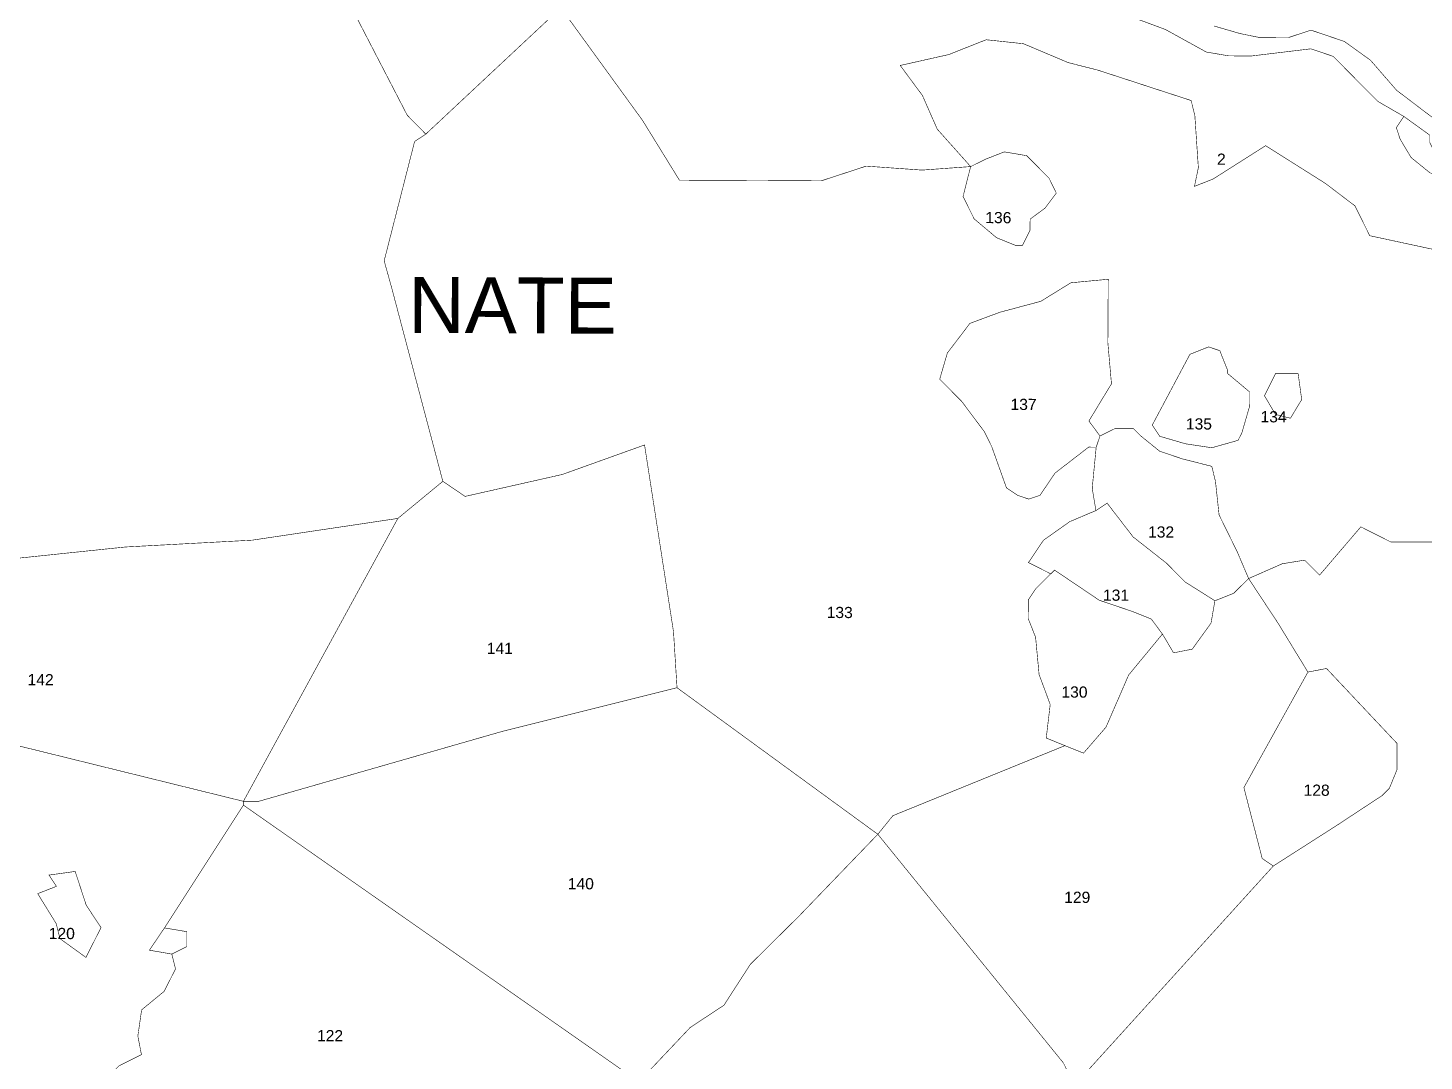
# Model space of a CAD drawing. Header units: metres. Extents: x 318080 to 326887, y 1838772 to 1852662.
# Drawn here: x 323235 to 324744, y 1840948 to 1842065 of the extents above; entities that cross this region are included whole.
import ezdxf

# ---------------------------------------------------------------- set-up
doc = ezdxf.new("R2010")
doc.units = ezdxf.units.M
doc.header["$MEASUREMENT"] = 0
for name, color, linetype in [('SURVEY NO.', 7, 'Continuous'), ('SURVEY PLOT BOUNDARY', 35, 'Continuous'), ('VILLAGE NAME', 3, 'Continuous')]:
    doc.layers.add(name, color=color, linetype=linetype)
doc.styles.add('PDF Arial', font='arial.ttf')
doc.styles.get("Standard").update_dxf_attribs({"font": 'arial.ttf'})

# ---------------------------------------------------------------- blocks, each defined once
blk = doc.blocks.new('22')
at = {"layer": 'SURVEY PLOT BOUNDARY', "lineweight": 18, "const_width": 0.605}
for points in [[(324762.3, 1841960.8), (324714.1, 1841997.4), (324686, 1842029.8), (324657.8, 1842050.1), (324621.6, 1842062.4), (324597.4, 1842054.4), (324565.1, 1842054.6), (324544.9, 1842058.7), (324516.7, 1842066.9)], [(324516.7, 1842066.9), (324544.9, 1842058.7), (324565.1, 1842054.6), (324597.4, 1842054.4), (324621.6, 1842062.4), (324657.8, 1842050.1), (324686, 1842029.8), (324714.1, 1841997.4), (324762.3, 1841960.8)], [(324750.1, 1841948.8), (324722, 1841969.1), (324693.8, 1841985.4), (324669.7, 1842009.7), (324645.7, 1842034), (324621.5, 1842042.2), (324589.2, 1842038.3), (324556.9, 1842034.4), (324532.7, 1842034.6), (324508.5, 1842038.7), (324464.3, 1842063.1), (324420, 1842079.5)], [(323810.9, 1842086.5), (323665, 1841950), (323645, 1841970.3), (323513.1, 1842225.1)], [(324761.6, 1841823.7), (324685.1, 1841840.2), (324669.1, 1841872.5), (324636.9, 1841896.9), (324572.6, 1841937.5), (324515.9, 1841901.5), (324495.7, 1841893.5), (324499.9, 1841913.7), (324496.1, 1841970.2), (324492.1, 1841986.3), (324391.5, 1842019.1), (324359.2, 1842027.3), (324310.9, 1842047.7), (324270.6, 1842052), (324230.2, 1842036), (324177.7, 1842024.2), (324201.7, 1841991.8), (324217.7, 1841955.4), (324253.8, 1841914.9), (324201.3, 1841911.1), (324140.9, 1841915.4), (324092.4, 1841899.5), (324015.7, 1841899.9), (323939.1, 1841900.2), (323899.1, 1841965), (323810.9, 1842086.5)], [(324420, 1842079.5), (324464.3, 1842063.1), (324508.5, 1842038.7), (324532.7, 1842034.6), (324556.9, 1842034.4), (324589.2, 1842038.3), (324621.5, 1842042.2), (324645.7, 1842034), (324669.7, 1842009.7), (324693.8, 1841985.4), (324722, 1841969.1), (324713.9, 1841957), (324717.8, 1841944.9), (324729.8, 1841924.7), (324749.9, 1841908.4)], [(323513.1, 1842225.1), (323645, 1841970.3), (323665, 1841950), (323652.9, 1841942), (323620, 1841813), (323627.9, 1841784.7), (323683.4, 1841574.7), (323634.8, 1841534.6), (323477.4, 1841511.1), (323340.2, 1841503.7), (323081.9, 1841476.7)], [(324760.1, 1841509), (324707.7, 1841509.2), (324675.5, 1841525.5), (324630.9, 1841473.3), (324614.8, 1841489.5), (324590.6, 1841485.6), (324554.2, 1841469.6), (324542.2, 1841497.9), (324522.3, 1841538.4), (324518.4, 1841574.7), (324514.4, 1841590.9), (324482.2, 1841599.1), (324458, 1841607.3), (324438, 1841623.5), (324429.9, 1841631.6), (324409.8, 1841631.7), (324393.6, 1841623.7), (324381.6, 1841639.9), (324406, 1841680.1), (324402.1, 1841724.5), (324402.5, 1841793.1), (324362.1, 1841789.3), (324329.7, 1841769.3), (324285.3, 1841757.4), (324253, 1841745.4), (324228.6, 1841713.3), (324220.4, 1841685.1), (324244.5, 1841660.7), (324268.6, 1841628.4), (324276.6, 1841612.2), (324292.5, 1841567.7), (324304.5, 1841559.6), (324316.6, 1841555.5), (324328.7, 1841559.5), (324345, 1841583.6), (324381.4, 1841611.7), (324389.5, 1841611.6), (324385.2, 1841567.3), (324389.2, 1841543.1), (324360.9, 1841531.1), (324332.5, 1841511), (324316.3, 1841486.9), (324340.4, 1841474.7), (324324.2, 1841458.6), (324316.1, 1841446.6), (324316, 1841426.4), (324324, 1841406.2), (324327.8, 1841365.8), (324339.8, 1841333.5), (324335.5, 1841297.2), (324355.7, 1841289), (324169.8, 1841213.3), (324153.5, 1841193.2), (323936.5, 1841351.6), (323932.7, 1841412.1), (323901.4, 1841614), (323812.5, 1841582.1), (323707.5, 1841558.4), (323683.4, 1841574.7), (323627.9, 1841784.7), (323620, 1841813), (323652.9, 1841942), (323665, 1841950), (323810.9, 1842086.5), (323899.1, 1841965), (323939.1, 1841900.2), (324015.7, 1841899.9), (324092.4, 1841899.5), (324140.9, 1841915.4), (324201.3, 1841911.1), (324253.8, 1841914.9), (324245.6, 1841882.6), (324257.6, 1841858.4), (324281.7, 1841838.1), (324301.8, 1841829.9), (324309.9, 1841829.9), (324318, 1841846), (324318.1, 1841858.1), (324334.3, 1841870.1), (324346.4, 1841886.2), (324338.5, 1841902.4), (324314.4, 1841926.7), (324290.2, 1841930.8), (324270, 1841922.9), (324253.8, 1841914.9), (324217.7, 1841955.4), (324201.7, 1841991.8), (324177.7, 1842024.2), (324230.2, 1842036), (324270.6, 1842052), (324310.9, 1842047.7), (324359.2, 1842027.3), (324391.5, 1842019.1), (324492.1, 1841986.3), (324496.1, 1841970.2), (324499.9, 1841913.7), (324495.7, 1841893.5), (324515.9, 1841901.5), (324572.6, 1841937.5), (324636.9, 1841896.9), (324669.1, 1841872.5), (324685.1, 1841840.2), (324761.6, 1841823.7)], [(324792.6, 1840726.1), (324711.4, 1840597.4), (324691.1, 1840573.3), (324514.1, 1840687.1), (324366, 1840921.9), (324580.9, 1841158.9), (324649.7, 1841202.9), (324698.3, 1841234.9), (324706.4, 1841243), (324714.6, 1841263.1), (324714.7, 1841291.3), (324638.4, 1841372.4), (324618.3, 1841368.5), (324586.2, 1841421.1), (324554.2, 1841469.6), (324590.6, 1841485.6), (324614.8, 1841489.5), (324630.9, 1841473.3), (324675.5, 1841525.5), (324707.7, 1841509.2), (324760.1, 1841509)], [(322984.5, 1841348.1), (323467.9, 1841228.8), (323467.9, 1841224.7), (323382.6, 1841092), (323366.3, 1841067.9), (323390.5, 1841063.7), (323394.5, 1841047.6), (323382.2, 1841023.4), (323357.9, 1841003.4), (323353.8, 1840975.1), (323357.7, 1840955), (323333.5, 1840943), (323321.3, 1840930.9), (323317.2, 1840926.9), (323301, 1840902.8), (323280.6, 1840858.5), (323280.5, 1840846.4), (323260.3, 1840830.4), (323252.3, 1840834.4), (323207.9, 1840846.7)], [(323333.5, 1840943), (323357.7, 1840955), (323353.8, 1840975.1), (323357.9, 1841003.4), (323382.2, 1841023.4), (323394.5, 1841047.6), (323390.5, 1841063.7), (323406.7, 1841071.7), (323406.8, 1841087.9), (323382.6, 1841092), (323467.9, 1841224.7), (323886, 1840932.2)]]:
    blk.add_lwpolyline(points, dxfattribs=at)
for points in [[(324750.1, 1841948.8), (324750.1, 1841940.7), (324758.1, 1841924.5), (324774.2, 1841912.4), (324794.3, 1841908.2), (324818.5, 1841912.2), (324862.9, 1841920), (324895.2, 1841927.9), (324915.4, 1841923.8), (324939.5, 1841911.6), (324979.8, 1841891.2), (324955.5, 1841883.3), (324915.3, 1841895.6), (324899.1, 1841899.7), (324866.9, 1841899.8), (324834.6, 1841895.9), (324818.4, 1841892), (324802.3, 1841888), (324774.1, 1841896.2), (324749.9, 1841908.4), (324729.8, 1841924.7), (324717.8, 1841944.9), (324713.9, 1841957), (324722, 1841969.1)], [(324253.8, 1841914.9), (324270, 1841922.9), (324290.2, 1841930.8), (324314.4, 1841926.7), (324338.5, 1841902.4), (324346.4, 1841886.2), (324334.3, 1841870.1), (324318.1, 1841858.1), (324318, 1841846), (324309.9, 1841829.9), (324301.8, 1841829.9), (324281.7, 1841838.1), (324257.6, 1841858.4), (324245.6, 1841882.6)], [(324393.6, 1841623.7), (324389.5, 1841611.6), (324381.4, 1841611.7), (324345, 1841583.6), (324328.7, 1841559.5), (324316.6, 1841555.5), (324304.5, 1841559.6), (324292.5, 1841567.7), (324276.6, 1841612.2), (324268.6, 1841628.4), (324244.5, 1841660.7), (324220.4, 1841685.1), (324228.6, 1841713.3), (324253, 1841745.4), (324285.3, 1841757.4), (324329.7, 1841769.3), (324362.1, 1841789.3), (324402.5, 1841793.1), (324402.1, 1841724.5), (324406, 1841680.1), (324381.6, 1841639.9)], [(324490.8, 1841712), (324511, 1841720), (324523.1, 1841715.9), (324531.1, 1841695.7), (324531.1, 1841691.6), (324555.2, 1841671.4), (324555.1, 1841655.2), (324546.9, 1841627), (324542.8, 1841619), (324514.5, 1841611), (324486.3, 1841615.2), (324458.1, 1841623.4), (324450.1, 1841635.5)], [(324490.8, 1841712), (324450.1, 1841635.5), (324458.1, 1841623.4), (324486.3, 1841615.2), (324514.5, 1841611), (324542.8, 1841619), (324546.9, 1841627), (324555.1, 1841655.2), (324555.2, 1841671.4), (324531.1, 1841691.6), (324531.1, 1841695.7), (324523.1, 1841715.9), (324511, 1841720)], [(324583.5, 1841691.4), (324607.7, 1841691.3), (324611.6, 1841663), (324599.4, 1841642.9), (324583.3, 1841647), (324571.3, 1841667.2)], [(324583.5, 1841691.4), (324571.3, 1841667.2), (324583.3, 1841647), (324599.4, 1841642.9), (324611.6, 1841663), (324607.7, 1841691.3)], [(324554.2, 1841469.6), (324538, 1841453.6), (324517.8, 1841445.6), (324485.6, 1841465.9), (324465.5, 1841486.2), (324429.4, 1841514.6), (324401.3, 1841551.1), (324389.2, 1841543.1), (324385.2, 1841567.3), (324389.5, 1841611.6), (324393.6, 1841623.7), (324409.8, 1841631.7), (324429.9, 1841631.6), (324438, 1841623.5), (324458, 1841607.3), (324482.2, 1841599.1), (324514.4, 1841590.9), (324518.4, 1841574.7), (324522.3, 1841538.4), (324542.2, 1841497.9)], [(323936.5, 1841351.6), (323746.6, 1841304.1), (323484.1, 1841228.7), (323467.9, 1841228.8), (323634.8, 1841534.6), (323683.4, 1841574.7), (323707.5, 1841558.4), (323812.5, 1841582.1), (323901.4, 1841614), (323932.7, 1841412.1)], [(324517.8, 1841445.6), (324513.6, 1841421.4), (324493.3, 1841393.3), (324473.1, 1841389.3), (324461.1, 1841409.6), (324449.1, 1841425.8), (324429, 1841433.9), (324392.7, 1841446.2), (324368.6, 1841462.5), (324344.5, 1841478.7), (324340.4, 1841474.7), (324316.3, 1841486.9), (324332.5, 1841511), (324360.9, 1841531.1), (324389.2, 1841543.1), (324401.3, 1841551.1), (324429.4, 1841514.6), (324465.5, 1841486.2), (324485.6, 1841465.9)], [(323467.9, 1841228.8), (322984.5, 1841348.1), (322916, 1841368.6), (322948.4, 1841392.6), (323005, 1841416.6), (323069.7, 1841464.7), (323081.9, 1841476.7), (323340.2, 1841503.7), (323477.4, 1841511.1), (323634.8, 1841534.6)], [(324618.3, 1841368.5), (324549.1, 1841243.7), (324568.9, 1841167), (324580.9, 1841158.9), (324366, 1840921.9), (324354, 1840946.1), (324153.5, 1841193.2), (324169.8, 1841213.3), (324355.7, 1841289), (324375.8, 1841280.9), (324400.1, 1841309), (324424.6, 1841365.4), (324461.1, 1841409.6), (324473.1, 1841389.3), (324493.3, 1841393.3), (324513.6, 1841421.4), (324517.8, 1841445.6), (324538, 1841453.6), (324554.2, 1841469.6), (324586.2, 1841421.1)], [(324461.1, 1841409.6), (324424.6, 1841365.4), (324400.1, 1841309), (324375.8, 1841280.9), (324355.7, 1841289), (324335.5, 1841297.2), (324339.8, 1841333.5), (324327.8, 1841365.8), (324324, 1841406.2), (324316, 1841426.4), (324316.1, 1841446.6), (324324.2, 1841458.6), (324340.4, 1841474.7), (324344.5, 1841478.7), (324368.6, 1841462.5), (324392.7, 1841446.2), (324429, 1841433.9), (324449.1, 1841425.8)], [(324580.9, 1841158.9), (324568.9, 1841167), (324549.1, 1841243.7), (324618.3, 1841368.5), (324638.4, 1841372.4), (324714.7, 1841291.3), (324714.6, 1841263.1), (324706.4, 1841243), (324698.3, 1841234.9), (324649.7, 1841202.9)], [(324153.5, 1841193.2), (324068.4, 1841104.8), (324015.7, 1841052.6), (323987.2, 1841008.4), (323950.8, 1840984.4), (323890, 1840920.1), (323881.9, 1840920.2), (323886, 1840932.2), (323467.9, 1841224.7), (323467.9, 1841228.8), (323484.1, 1841228.7), (323746.6, 1841304.1), (323936.5, 1841351.6)], [(324366, 1840921.9), (324160, 1840862.3), (324062.9, 1840806.3), (323933.3, 1840689.9), (323869.2, 1840787.1), (323909.8, 1840847.4), (323918, 1840871.6), (323890, 1840916.1), (323890, 1840920.1), (323950.8, 1840984.4), (323987.2, 1841008.4), (324015.7, 1841052.6), (324068.4, 1841104.8), (324153.5, 1841193.2), (324354, 1840946.1)], [(323265.6, 1841096.6), (323245.6, 1841129), (323265.8, 1841136.9), (323257.8, 1841149.1), (323286.1, 1841153), (323298, 1841116.6), (323314, 1841092.3), (323297.7, 1841060.1), (323269.6, 1841080.4)], [(323265.6, 1841096.6), (323269.6, 1841080.4), (323297.7, 1841060.1), (323314, 1841092.3), (323298, 1841116.6), (323286.1, 1841153), (323257.8, 1841149.1), (323265.8, 1841136.9), (323245.6, 1841129)], [(323390.5, 1841063.7), (323366.3, 1841067.9), (323382.6, 1841092), (323406.8, 1841087.9), (323406.7, 1841071.7)]]:
    blk.add_lwpolyline(points, close=True, dxfattribs=at)
at = {"layer": 'SURVEY NO.', "char_height": 12.1, "attachment_point": 7, "rotation": 359.7242, "style": 'PDF Arial'}
for s, insert in [('2', (324520, 1841916.9)), ('136', (324269.6, 1841853.6)), ('137', (324296.9, 1841651.7)), ('134', (324567.1, 1841638.3)), ('135', (324486.4, 1841630.6)), ('132', (324445.5, 1841513.8)), ('131', (324396.8, 1841445.5)), ('133', (324098.2, 1841426.8)), ('141', (323730.9, 1841388.2)), ('142', (323234.6, 1841354.3)), ('130', (324351.9, 1841340.8)), ('128', (324613.6, 1841234.7)), ('140', (323818.4, 1841133.6)), ('129', (324354.9, 1841118.9)), ('120', (323257.5, 1841079.8)), ('122', (323547.4, 1840969.5))]:
    blk.add_mtext(s, dxfattribs=dict(at, insert=insert))
at = {"layer": 'VILLAGE NAME', "insert": (323645.9, 1841735.2), "char_height": 60.51, "attachment_point": 7, "rotation": 359.7242}
blk.add_mtext('NATE', dxfattribs=at)

msp = doc.modelspace()

# ---------------------------------------------------------------- block references
msp.add_blockref('22', (0, 0))

doc.saveas('drawing.dxf')
